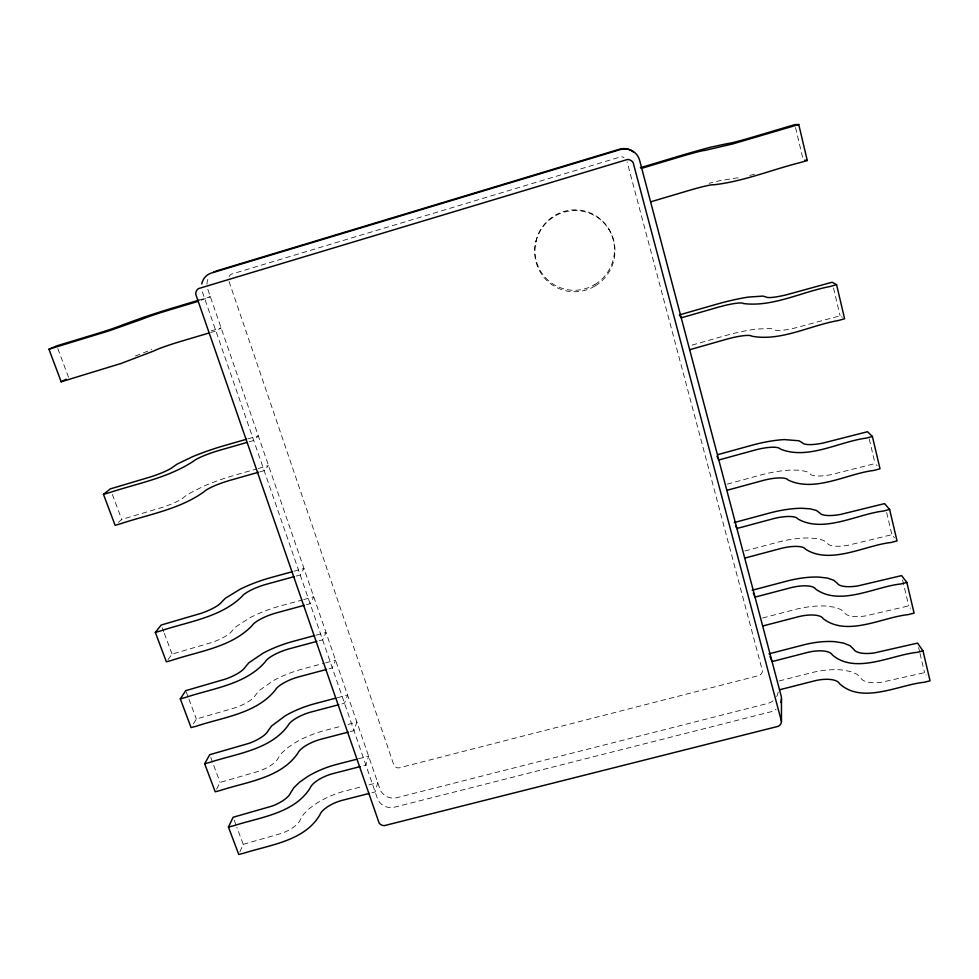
<?xml version="1.0" encoding="UTF-8"?>
<svg xmlns="http://www.w3.org/2000/svg" width="979" height="979" viewBox="0 0 979 979"><rect width="100%" height="100%" fill="white"/><g stroke="black" fill="none" stroke-linecap="round" stroke-linejoin="round"><path stroke-width="0.73" stroke-dasharray="4.89 3.67" d="M535.843 241.85L536.051 240.834M239.867 851.938L243.233 844.326L236.845 827.231M216.592 789.111L220.079 782.405L259.154 771.158A21.55 7.367 -21.7 0 0 277.999 758.37L281.426 753.34L287.251 748.029L295.022 742.78A42.941 15.028 -20.9 0 1 324.526 730.567L342.173 725.953M193.352 723.909L196.363 719.014L235.878 707.56A21.795 6.498 -21 0 0 255.25 695.445L258.884 690.819L272.908 680.882A43.443 13.241 -20.3 0 1 302.89 668.914L324.196 663.224M168.009 659.613L172.084 654.094L212.039 642.408A22.052 5.58 -20.4 0 0 231.95 631.014L235.817 626.817L250.269 617.541A43.957 11.381 -19.8 0 1 280.74 605.83L302.266 599.968M118.41 522.37L121.702 519.433L162.6 507.293A22.59 3.598 -19.1 0 0 183.66 497.43L187.98 494.162L203.387 486.318A45.034 7.342 -18.7 0 1 234.874 475.158L256.828 468.904M135.359 356.026L151.733 349.564M198.872 300.161L210.375 296.71L199.116 301.055M211.097 330.878L221.119 327.904L215.894 330.963L210.081 332.689M248.005 438.812L258.297 435.863L253.732 440.489L248.017 442.141M243.233 844.326L281.891 833.276A21.305 8.199 -22.5 0 0 300.223 819.864L303.453 814.442L309.058 808.776L316.633 803.269A42.452 16.716 -21.5 0 1 345.685 790.836L363.16 786.37M258.285 468.488L268.527 465.576L264.159 470.642L259.888 471.854M691.994 345.11L723.897 336.03A46.968 7.979 -15.1 0 1 756.608 329.03L771.048 328.552L774.352 329.752A23.839 3.989 -14.7 0 0 794.826 328.038L840.092 315.789L842.356 317.269M293.884 571.259L303.979 568.481L300.198 574.979L294.361 576.582M303.698 599.576L313.745 596.835L310.135 603.713L305.766 604.9M727.128 484.164L759.765 475.268A45.793 12.323 -14 0 1 792.097 470.018L800.504 470.299L806.696 471.633L810.208 473.983A23.239 6.155 -13.2 0 0 830.767 474.705L875.079 463.581L877.049 465.674M316.033 635.187L326.019 632.495L322.617 639.85L318.273 641.012M325.615 662.844L335.564 660.201L332.309 667.911L327.989 669.061M744.884 550.981L777.069 542.39A45.23 14.33 -13.4 0 1 809.192 537.961L817.612 538.695L823.865 540.543L827.475 543.418A22.958 7.159 -12.5 0 0 848.059 545.266L891.906 534.693L894.476 537.814M337.229 697.77L347.569 695.041L344.51 703.216L340.215 704.342M348.059 724.423L356.882 722.11L353.982 730.628L349.699 731.754M762.568 618.006L794.41 609.684A44.679 16.288 -12.7 0 1 826.337 606.062L834.769 607.249L841.071 609.599L844.767 612.976A22.676 8.138 -11.7 0 0 865.375 615.938L908.745 605.879L910.519 608.289M358.375 758.823L368.618 756.18L365.901 765.125L361.643 766.227M368.997 784.877L377.735 782.637L375.165 791.925L370.723 793.051M779.186 680.956L810.685 672.903A44.165 18.075 -12.1 0 1 842.429 670.003L850.873 671.594L857.212 674.409L860.994 678.263A22.419 9.031 -10.9 0 0 881.614 682.228L924.555 672.646L926.122 674.984M608.987 229.355L609.452 230.273M57.822 348.634L68.775 377.943M112.365 494.456L121.702 519.433M162.245 627.796L163.799 631.944M164.313 633.327L172.084 654.094M186.279 692.055L188.409 697.733M188.935 699.153L196.363 719.014M210.754 757.465L220.079 782.405M234.177 820.108L236.306 825.799M202.372 291.84L377.392 798.399A13.755 12.494 12.4 0 0 394.574 807.161L770.559 711.868A14.318 13.155 -10.7 0 0 776.102 709.2M207.842 289.356L379.938 789.037A13.559 12.348 12.4 0 0 396.874 797.689L767.512 703.485A14.11 12.984 -10.8 0 0 773.887 700.071M229.062 281.524L394.011 765.492A5.409 4.956 12.5 0 0 398.796 767.94L759.52 675.388A5.629 5.201 -11.1 0 0 762.433 670.848L627.086 161.804M795.548 127.564L802.878 158.549M833.533 288.059L840.092 315.789M869.242 438.959L875.079 463.581M886.644 512.506L891.906 534.693M902.601 579.935L908.745 605.879M918.608 647.547L919.66 651.977M920.003 653.446L924.555 672.646M229.196 276.457A6.058 5.739 52.4 0 1 231.166 274.23L620.943 156.775A6.29 6.082 -69.9 0 1 624.002 157.533M206.985 284.216A15.236 14.391 51.7 0 1 208.417 278.012M778.158 691.982A14.11 12.984 -10.8 0 1 776.188 697.366M754.515 174.189A24.487 1.566 -16.1 0 1 746.83 176.159M738.154 177.909A24.487 1.566 -16.1 0 1 736.6 177.945L719.308 180.797A48.216 3.145 -16.3 0 0 709.175 183.306M595.256 285.88A40.653 40.066 -68.1 0 0 594.547 215.625A40.653 40.066 -68.1 0 0 534.681 251.995A40.653 40.066 -68.1 0 0 595.256 285.88M594.926 284.473A40.286 39.698 -68.3 0 0 594.216 214.829A40.286 39.698 -68.3 0 0 534.901 250.881A40.286 39.698 -68.3 0 0 594.926 284.473"/><path stroke-width="1.47" d="M369.254 793.431L342.662 800.21A21.22 8.346 -21.5 0 0 319.852 814.871C304.555 841.047 269.996 844.853 243.93 853.162L238.754 854.471L228.462 827.071L233.112 817.257L271.954 806.121A21.416 7.832 -22.2 0 0 290.506 792.978L293.835 787.728L299.525 782.221L307.186 776.824A42.66 15.982 -21.2 0 1 336.433 764.489L356.919 759.202M348.279 732.121L321.161 739.182A21.465 7.502 -20.9 0 0 297.824 753.218C280.765 778.17 246.781 781.768 220.434 790.432L215.209 791.791L204.66 763.73L209.714 754.699L248.984 743.355A21.66 6.988 -21.4 0 0 268.05 730.872L271.575 726.014L285.354 715.722A43.162 14.257 -20.6 0 1 315.067 703.62L335.748 698.162M326.545 669.452L299.17 676.734A21.709 6.62 -20.3 0 0 275.258 690.122C256.376 713.642 223.077 717.228 196.375 726.185L191.089 727.593L180.295 698.847L185.753 690.636L225.464 679.083A21.905 6.094 -20.7 0 0 245.068 667.286L248.801 662.844L263.008 653.201A43.663 12.433 -20.1 0 1 293.21 641.343L314.602 635.567M304.31 605.291L276.653 612.817A21.966 5.69 -19.8 0 0 252.166 625.52C231.411 647.364 198.835 651.194 171.717 660.372L166.381 661.816L155.318 632.361L161.205 625.03L201.368 613.246A22.174 5.164 -20.1 0 0 221.523 602.171L225.488 598.169L240.149 589.211A44.19 10.524 -19.5 0 1 270.84 577.61L292.452 571.663M258.456 472.257L230.004 480.346A22.505 3.671 -18.7 0 0 204.281 491.568C179.781 509.349 148.661 514.391 120.552 523.765L115.106 525.307L103.48 494.358L110.284 488.913L151.39 476.663A22.713 3.133 -18.8 0 0 172.708 467.154L177.15 464.107L192.765 456.606A45.279 6.4 -18.5 0 1 224.485 445.567L246.537 439.228M198.872 300.161L175.877 307.063A46.454 1.848 -17.4 0 0 143.056 317.465L121.445 325.334A23.312 0.906 -17.5 0 1 98.855 333.093L56.77 345.844L48.95 349.209L61.187 381.786L66.254 379.216M197.66 301.483L169.942 309.805A23.215 0.93 -17.4 0 0 142.591 318.995L109.22 330.792L48.95 349.209M798.766 124.529L733.014 143.852L704.745 150.448A24.242 1.003 -16.5 0 0 679.573 156.958L641.722 168.302L640.413 167.703L677.652 156.53A48.509 2.007 -16.5 0 1 710.84 147.156L728.033 143.46A24.634 1.003 -16.4 0 0 748.372 138.406L794.85 124.614L798.766 124.529L807.259 160.507L800.981 162.379C771.868 169.6 743.416 181.58 713.446 184.811A24.096 1.566 -16.3 0 0 688.249 190.685L650.594 201.858M208.637 333.117L181.042 341.316A23.08 1.444 -17.6 0 0 153.997 350.898L121.115 363.454L61.187 381.786M679.34 314.932L715.759 304.469A47.237 6.951 -15.4 0 1 748.568 297.065L762.959 296.099L766.214 297.029A23.973 3.475 -15 0 0 786.675 294.74L832.15 282.221L836.568 284.669L844.608 318.762L838.477 320.5C810.233 325.334 780.912 341.708 751.713 336.176A23.472 3.989 -15.1 0 0 726.479 339.26L689.657 349.723M246.586 442.545L219.431 450.34A22.639 3.194 -18.5 0 0 193.438 461.219C168.131 477.96 137.293 483.406 108.95 492.792L103.48 494.358M836.568 284.669L830.4 286.431C801.923 291.718 772.982 307.271 743.465 303.551A23.606 3.475 -15.4 0 0 718.231 307.21L681.237 317.832L679.977 315.899M717.803 454.635L752.031 445.212A46.037 11.405 -14.2 0 1 784.436 439.595L799.011 440.77L802.474 442.875A23.361 5.703 -13.6 0 0 823.021 443.071L867.529 431.727L872.387 436.463L880.011 468.794L874.027 470.409C847.337 473.542 814.797 492.914 788.071 479.991A22.884 6.155 -14 0 0 762.849 480.542L726.822 490.344M294.361 576.582L266.582 584.206A22.089 5.262 -19.5 0 0 241.825 596.603C220.251 617.639 188.005 621.641 160.678 630.892L155.318 632.361M872.387 436.463L866.366 438.102C839.407 441.492 807.504 460.436 780.226 448.969A23.006 5.703 -14.2 0 0 754.993 450.059L718.794 459.995L716.983 456.263M734.238 522.553L769.506 513.057A45.475 13.461 -13.7 0 1 801.728 508.272L810.135 508.811L816.364 510.438L819.925 513.082A23.08 6.731 -12.8 0 0 840.496 514.44L884.551 503.622L889.605 509.423L897.033 540.922L891.123 542.488C865.522 545.156 830.571 565.201 805.582 549.231A22.603 7.159 -13.4 0 0 780.361 548.619L744.725 558.103M316.829 641.404L289.331 648.796A21.819 6.217 -20.1 0 0 265.174 661.89C245.472 684.7 212.48 688.359 185.594 697.427L180.295 698.847M889.605 509.423L883.658 511.014C857.812 513.828 823.51 533.665 797.934 518.98A22.725 6.731 -13.7 0 0 772.712 518.87L736.893 528.489L735.829 526.115M752.141 590.251L787.03 581.061A44.912 15.468 -13 0 1 819.044 577.096L827.475 578.087L833.753 580.229L837.412 583.398A22.798 7.734 -12.1 0 0 858.008 585.883L901.586 575.603L906.835 582.419L914.08 613.123L908.218 614.628C882.556 617.137 847.178 637.268 823.119 618.606A22.333 8.138 -12.7 0 0 797.922 616.843L762.665 626.022M338.783 704.721L311.555 711.892A21.575 7.122 -20.6 0 0 287.961 725.647C270.106 749.987 236.416 753.549 209.922 762.36L204.66 763.73M906.835 582.419L900.949 583.961C875.104 586.531 840.3 606.65 815.654 589.101A22.444 7.722 -13 0 0 790.457 587.816L755.029 597.129L753.304 593.005M768.956 653.837L803.49 644.928A44.385 17.292 -12.4 0 1 835.307 641.71L843.739 643.13L850.078 645.724L853.823 649.383A22.529 8.64 -11.3 0 0 874.431 652.907L917.556 643.105L922.989 650.864L930.05 680.809L924.262 682.265C898.918 684.762 862.377 704.611 839.578 683.709A22.076 9.031 -12.1 0 0 814.406 680.894L779.517 689.791M360.223 766.594L333.264 773.532A21.33 7.979 -21.2 0 0 310.221 787.924C294.153 813.586 259.839 817.269 233.663 825.75L228.462 827.071M922.989 650.864L917.164 652.344C891.698 654.829 855.646 674.849 832.297 654.902A22.187 8.64 -12.4 0 0 807.112 652.552L772.064 661.571L769.996 656.419M804.579 160.189L807.259 160.507M781.475 721.401L633.217 162.832A6.939 6.718 -68.8 0 0 627.368 159.516L198.529 288.585A6.669 6.278 50.7 0 0 195.776 294.312L379.106 822.984A5.911 5.336 12.4 0 0 384.331 825.64L778.281 726.308A6.155 5.629 -10.3 0 0 781.475 721.401L781.462 699.067M780.887 702.494A14.318 13.155 -10.7 0 0 781.071 695.653L639.642 160.397A16.068 15.554 -69.3 0 0 620.441 149.542L211.452 273.031A15.468 14.612 51.4 0 0 201.747 284.008M213.361 272.407A15.236 14.391 51.7 0 1 216.8 270.828L619.45 149.236A15.811 15.309 -69.5 0 1 633.364 152.039"/></g></svg>
